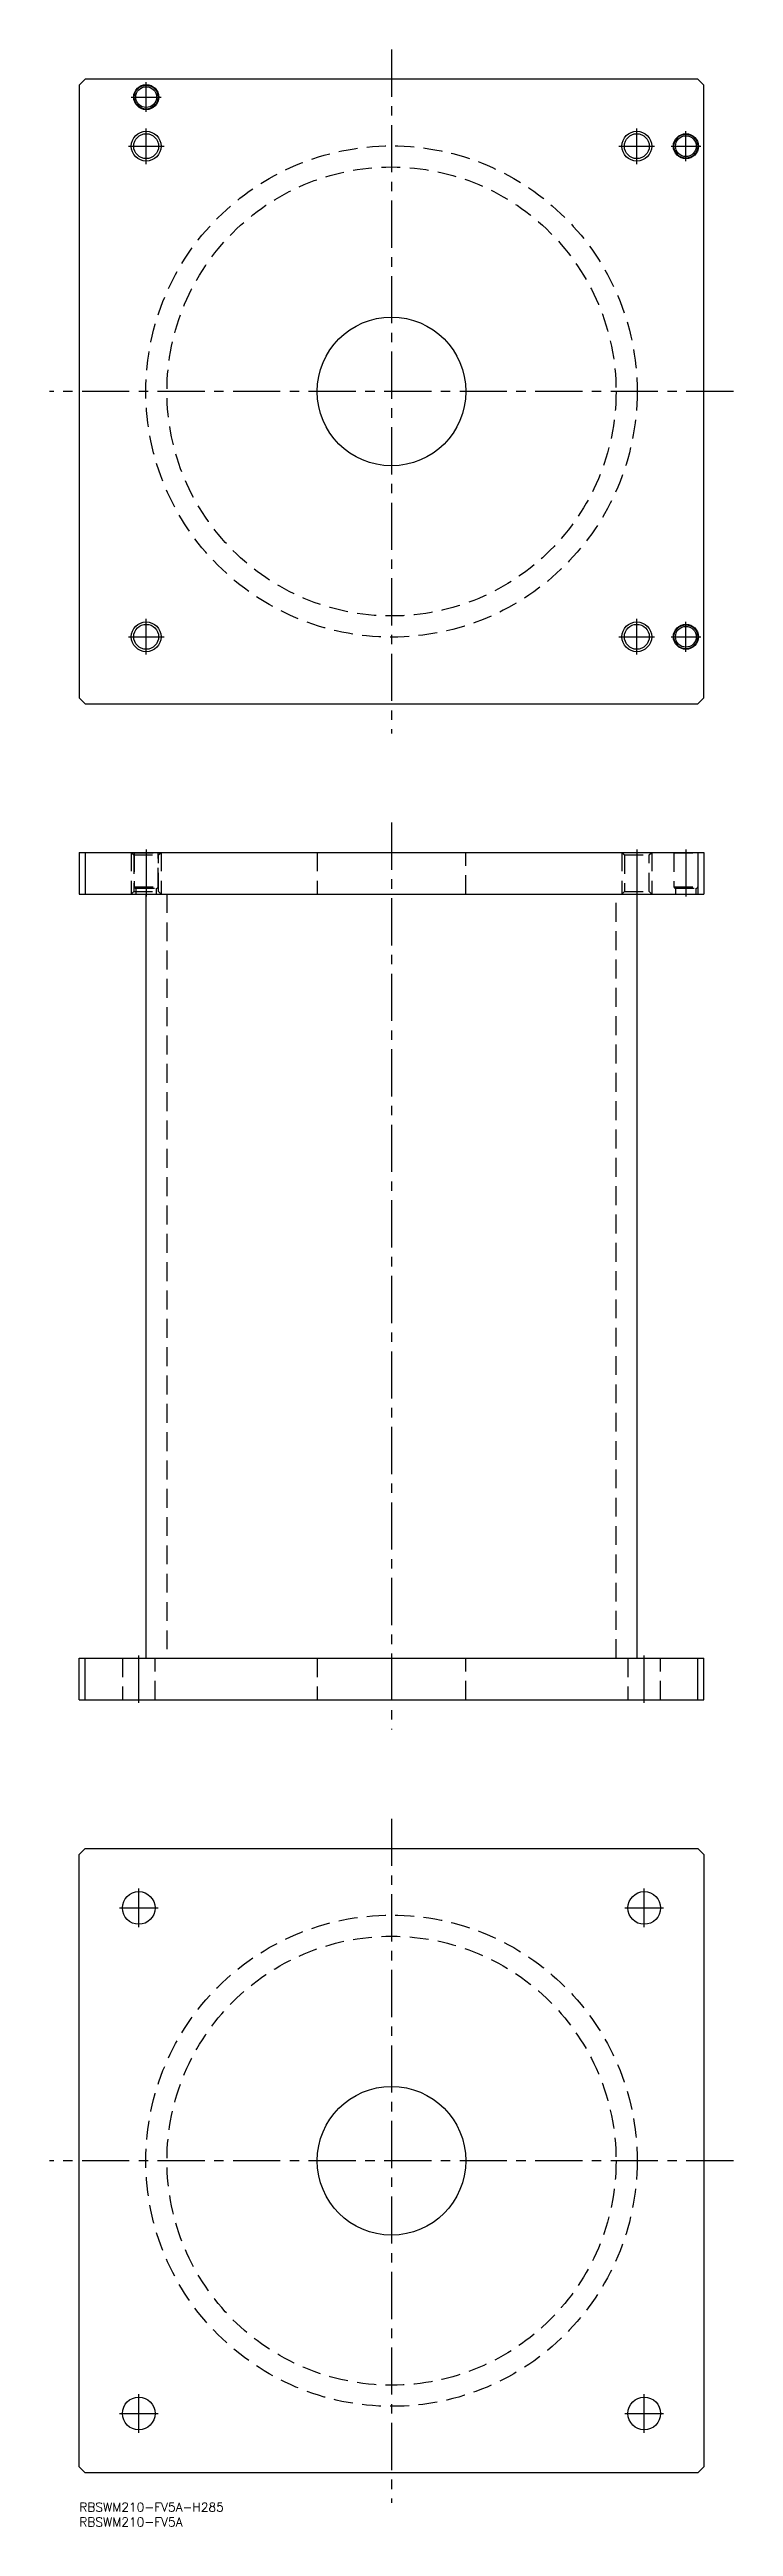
# Model space of a CAD drawing. Extents: x -10 to 220, y -8 to 825.
import ezdxf

# ---------------------------------------------------------------- set-up
doc = ezdxf.new("R2010")
doc.units = 0
doc.header["$LTSCALE"] = 0.5
doc.linetypes.add('CENTER', pattern=[50.8, 31.75, -6.35, 6.35, -6.35])
doc.linetypes.add('DASHED', pattern=[19.05, 12.7, -6.35])
doc.layers.get('0').update_dxf_attribs({"linetype": 'CONTINUOUS'})
for name, color, linetype in [('MSM_CENTER', 1, 'CENTER'), ('MSM_CONTINUOUS', 7, 'CONTINUOUS'), ('MSM_DASHED', 4, 'DASHED'), ('MSM_NARROW', 5, 'CONTINUOUS'), ('MSM_PART_NUMBER', 7, 'CONTINUOUS')]:
    doc.layers.add(name, color=color, linetype=linetype)
doc.styles.get("Standard").update_dxf_attribs({"font": 'txt.shx', "height": 3, "bigfont": 'bigfont.shx'})

msp = doc.modelspace()

# ---------------------------------------------------------------- linework, layer by layer
for p, q in [((2, 815), (0, 813)), ((208, 815), (2, 815)), ((210, 813), (208, 815))]:
    msp.add_line(p, q)
for centre, radius in [((22.5, 809), 4.2), ((22.5, 809), 4), ((22.5, 809), 3.5), ((22.5, 792.5), 4.188), ((187.5, 792.5), 4.188), ((204, 792.5), 4.2), ((204, 792.5), 4), ((204, 792.5), 3.5)]:
    msp.add_circle(centre, radius)
at = {"layer": 'MSM_CENTER'}
for p, q in [((105, 825), (105, 595)), ((17.5, 809), (27.5, 809)), ((22.5, 804), (22.5, 814)), ((16.5, 792.5), (28.5, 792.5)), ((22.5, 786.5), (22.5, 798.5)), ((181.5, 792.5), (193.5, 792.5)), ((187.5, 786.5), (187.5, 798.5)), ((199, 792.5), (209, 792.5)), ((204, 787.5), (204, 797.5)), ((220, 710), (-10, 710)), ((22.5, 621.5), (22.5, 633.5)), ((187.5, 621.5), (187.5, 633.5)), ((16.5, 627.5), (28.5, 627.5)), ((181.5, 627.5), (193.5, 627.5)), ((199, 627.5), (209, 627.5)), ((204, 622.5), (204, 632.5)), ((105, 565), (105, 260)), ((22.5, 556), (22.5, 540)), ((187.5, 556), (187.5, 540)), ((204, 556), (204, 540)), ((20, 269), (20, 285)), ((190, 269), (190, 285)), ((105, 230), (105, 0)), ((13.5, 200), (26.5, 200)), ((20, 193.5), (20, 206.5)), ((183.5, 200), (196.5, 200)), ((190, 193.5), (190, 206.5)), ((220, 115), (-10, 115)), ((20, 23.5), (20, 36.5)), ((190, 23.5), (190, 36.5)), ((13.5, 30), (26.5, 30)), ((183.5, 30), (196.5, 30))]:
    msp.add_line(p, q, dxfattribs=at)
at = {"layer": 'MSM_CONTINUOUS'}
for p, q in [((0, 813), (0, 607)), ((210, 607), (210, 813)), ((0, 607), (2, 605)), ((2, 605), (208, 605)), ((208, 605), (210, 607)), ((0, 555), (210, 555)), ((0, 555), (0, 541)), ((2, 555), (2, 541)), ((208, 555), (208, 541)), ((210, 555), (210, 541)), ((0, 541), (210, 541)), ((22.4, 541), (22.4, 284)), ((187.6, 284), (187.6, 541)), ((0, 270), (0, 284)), ((0, 284), (210, 284)), ((2, 270), (2, 284)), ((208, 270), (208, 284)), ((210, 270), (210, 284)), ((0, 270), (210, 270)), ((0, 218), (2, 220)), ((0, 12), (0, 218)), ((2, 220), (208, 220)), ((208, 220), (210, 218)), ((210, 218), (210, 12)), ((2, 10), (0, 12)), ((208, 10), (2, 10)), ((210, 12), (208, 10))]:
    msp.add_line(p, q, dxfattribs=at)
for centre, radius in [((105, 710), 25), ((22.5, 627.5), 4.188), ((187.5, 627.5), 4.188), ((204, 627.5), 4.2), ((204, 627.5), 4), ((204, 627.5), 3.5), ((20, 200), 5.5), ((190, 200), 5.5), ((105, 115), 25), ((20, 30), 5.5), ((190, 30), 5.5)]:
    msp.add_circle(centre, radius, dxfattribs=at)
at = {"layer": 'MSM_DASHED'}
for p, q in [((17.5, 555), (18.312, 554.188)), ((17.5, 555), (17.5, 541)), ((18.3, 555), (18.5, 554.8)), ((18.312, 554.188), (26.688, 554.188)), ((18.312, 554.188), (18.312, 541.812)), ((18.5, 554.8), (26.5, 554.8)), ((18.5, 554.8), (18.5, 543.4)), ((26.5, 554.8), (26.7, 555)), ((26.5, 543.4), (26.5, 554.8)), ((26.688, 554.188), (27.5, 555)), ((26.688, 541.812), (26.688, 554.188)), ((27.5, 555), (27.5, 541)), ((80, 555), (80, 541)), ((130, 541), (130, 555)), ((182.5, 555), (183.312, 554.188)), ((182.5, 555), (182.5, 541)), ((183.312, 554.188), (191.688, 554.188)), ((183.312, 554.188), (183.312, 541.812)), ((191.688, 554.188), (192.5, 555)), ((191.688, 541.812), (191.688, 554.188)), ((192.5, 555), (192.5, 541)), ((199.8, 555), (200, 554.8)), ((200, 554.8), (208, 554.8)), ((200, 554.8), (200, 543.4)), ((208, 554.8), (208.2, 555)), ((18.312, 541.812), (17.5, 541)), ((18.312, 541.812), (26.688, 541.812)), ((18.507, 543.4), (26.493, 543.4)), ((18.9, 543), (26.1, 543)), ((19, 543), (19, 541)), ((26, 541), (26, 543)), ((27.5, 541), (26.688, 541.812)), ((183.312, 541.812), (182.5, 541)), ((183.312, 541.812), (191.688, 541.812)), ((192.5, 541), (191.688, 541.812)), ((200.007, 543.4), (207.993, 543.4)), ((200.4, 543), (207.6, 543)), ((200.5, 543), (200.5, 541)), ((207.5, 541), (207.5, 543)), ((29.5, 541), (29.5, 284)), ((180.5, 284), (180.5, 541)), ((14.5, 284), (14.5, 270)), ((25.5, 270), (25.5, 284)), ((80, 284), (80, 270)), ((130, 270), (130, 284)), ((184.5, 284), (184.5, 270)), ((195.5, 270), (195.5, 284))]:
    msp.add_line(p, q, dxfattribs=at)
for centre, radius in [((105, 710), 82.6), ((105, 710), 75.5), ((105, 115), 82.6), ((105, 115), 75.5)]:
    msp.add_circle(centre, radius, dxfattribs=at)
for centre, start, end in [((18.9, 543.4), 180, 270), ((26.1, 543.4), 270, 360), ((200.4, 543.4), 180, 270), ((207.6, 543.4), 270, 360)]:
    msp.add_arc(centre, 0.4, start, end, dxfattribs=at)
at = {"layer": 'MSM_NARROW'}
for centre in [(22.5, 792.5), (187.5, 792.5), (22.5, 627.5), (187.5, 627.5)]:
    msp.add_circle(centre, 5, dxfattribs=at)

# ---------------------------------------------------------------- texts
at = {"layer": 'MSM_PART_NUMBER'}
for s, p in [('RBSWM210-FV5A-H285', (0, -3)), ('RBSWM210-FV5A', (0, -8))]:
    msp.add_text(s, height=3, dxfattribs=at).set_placement(p)

doc.saveas('drawing.dxf')
